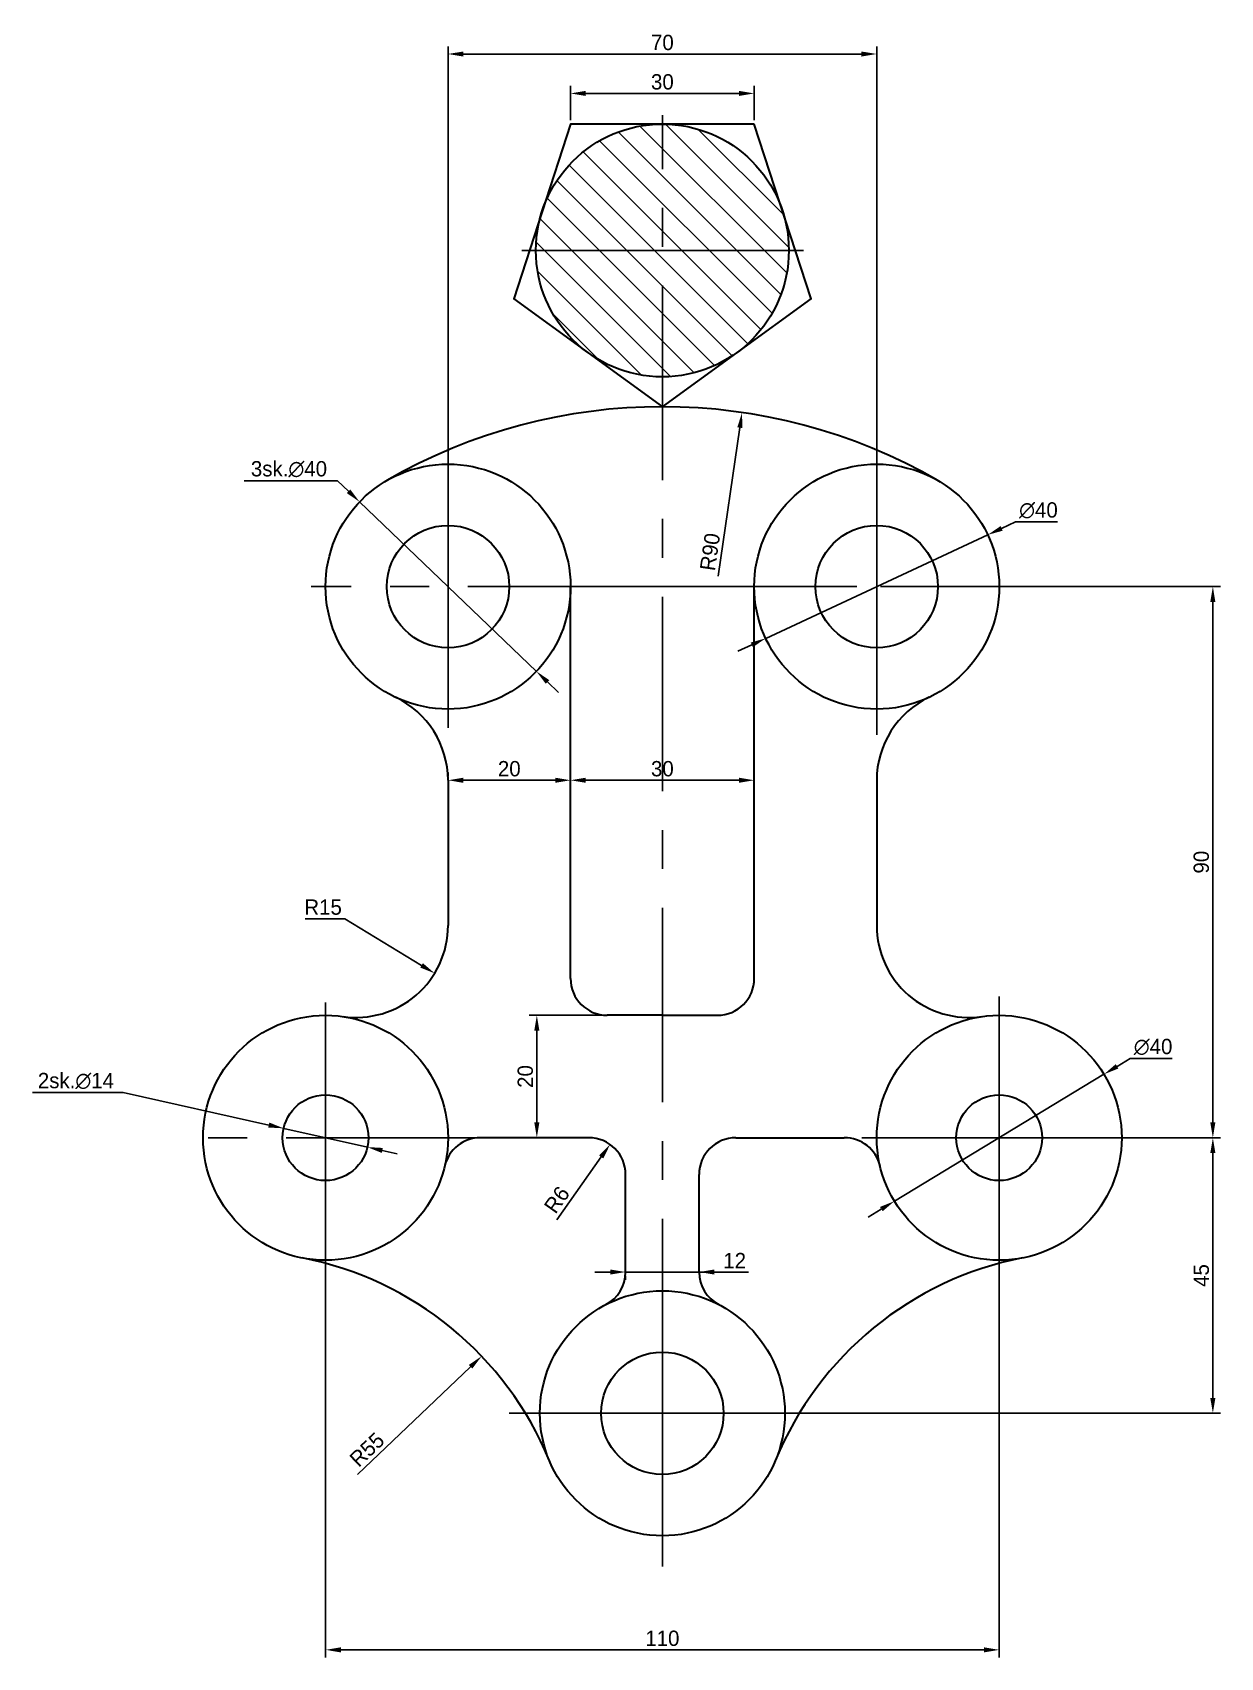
# Model space of a CAD drawing. Header units: millimetres. Extents: x -103 to 91, y -40 to 225.
import ezdxf

# ---------------------------------------------------------------- set-up
doc = ezdxf.new("R2010")
doc.units = ezdxf.units.MM
doc.linetypes.add('CENTER', pattern=[50.8, 31.75, -6.35, 6.35, -6.35])
doc.layers.add('Layer1', color=7, linetype='Continuous', lineweight=30)
for name, color, linetype in [('Layer2', 3, 'CENTER'), ('Layer3', 5, 'Continuous'), ('Layer4', 7, 'Continuous')]:
    doc.layers.add(name, color=color, linetype=linetype)
doc.dimstyles.new('ISO-25', dxfattribs={"dimtxt": 2.5, "dimasz": 2.5, "dimexe": 1.25, "dimexo": 0.625, "dimtad": 1, "dimtxsty": 'Standard', "dimcen": 2.5, "dimadec": 0, "dimazin": 0, "dimtfac": 1, "dimtmove": 0, "dimatfit": 3, "dimfxl": 0, "dimarcsym": 0})

# ---------------------------------------------------------------- blocks, each defined once
blk = doc.blocks.new('*D2')
at = {"layer": 'Defpoints', "color": 0}
for p in [(15, 215.54), (-15, 210.54), (15, 210.54)]:
    blk.add_point(p, dxfattribs=at)
at = {"layer": 'Layer3', "color": 0, "lineweight": -2}
for p, q in [((-15, 211.17), (-15, 216.79)), ((-12.5, 215.54), (12.5, 215.54)), ((15, 211.17), (15, 216.79))]:
    blk.add_line(p, q, dxfattribs=at)
at = {"layer": 'Layer3', "color": 0}
for points in [[(-12.5, 215.96), (-12.5, 215.13), (-15, 215.54)], [(12.5, 215.96), (12.5, 215.13), (15, 215.54)]]:
    blk.add_solid(points, dxfattribs=at)
at = {"layer": 'Layer3', "color": 0, "insert": (0, 217.42), "char_height": 2.5, "attachment_point": 5}
blk.add_mtext('30', dxfattribs=at)
blk = doc.blocks.new('*D6')
at = {"layer": 'Defpoints', "color": 0}
for p in [(35, 221.98), (-35, 135), (35, 135)]:
    blk.add_point(p, dxfattribs=at)
at = {"layer": 'Layer3', "color": 0, "lineweight": -2}
for p, q in [((-35, 135.62), (-35, 223.23)), ((35, 135.62), (35, 223.23)), ((-32.5, 221.98), (32.5, 221.98))]:
    blk.add_line(p, q, dxfattribs=at)
at = {"layer": 'Layer3', "color": 0}
for points in [[(-32.5, 222.39), (-32.5, 221.56), (-35, 221.98)], [(32.5, 222.39), (32.5, 221.56), (35, 221.98)]]:
    blk.add_solid(points, dxfattribs=at)
at = {"layer": 'Layer3', "color": 0, "insert": (0, 223.85), "char_height": 2.5, "attachment_point": 5}
blk.add_mtext('70', dxfattribs=at)
blk = doc.blocks.new('*D7')
at = {"layer": 'Defpoints', "color": 0}
for p in [(-35, 103.38), (-15, 103.38), (-15, 103.38)]:
    blk.add_point(p, dxfattribs=at)
at = {"layer": 'Layer3', "color": 0, "lineweight": -2}
for p, q in [((-35, 104), (-35, 104.63)), ((-15, 104), (-15, 104.63)), ((-32.5, 103.38), (-17.5, 103.38))]:
    blk.add_line(p, q, dxfattribs=at)
at = {"layer": 'Layer3', "color": 0}
for points in [[(-32.5, 103.79), (-32.5, 102.96), (-35, 103.38)], [(-17.5, 103.79), (-17.5, 102.96), (-15, 103.38)]]:
    blk.add_solid(points, dxfattribs=at)
at = {"layer": 'Layer3', "color": 0, "insert": (-25, 105.25), "char_height": 2.5, "attachment_point": 5}
blk.add_mtext('20', dxfattribs=at)
blk = doc.blocks.new('*D8')
at = {"layer": 'Defpoints', "color": 0}
for p in [(-15, 103.38), (15, 103.38), (15, 103.38)]:
    blk.add_point(p, dxfattribs=at)
at = {"layer": 'Layer3', "color": 0, "lineweight": -2}
for p, q in [((-15, 104), (-15, 104.63)), ((15, 104), (15, 104.63)), ((-12.5, 103.38), (12.5, 103.38))]:
    blk.add_line(p, q, dxfattribs=at)
at = {"layer": 'Layer3', "color": 0}
for points in [[(-12.5, 103.79), (-12.5, 102.96), (-15, 103.38)], [(12.5, 103.79), (12.5, 102.96), (15, 103.38)]]:
    blk.add_solid(points, dxfattribs=at)
at = {"layer": 'Layer3', "color": 0, "insert": (0, 105.25), "char_height": 2.5, "attachment_point": 5}
blk.add_mtext('30', dxfattribs=at)
blk = doc.blocks.new('*D9')
at = {"layer": 'Defpoints', "color": 0}
for p in [(13.01, 163.43), (0, 74.38)]:
    blk.add_point(p, dxfattribs=at)
at = {"layer": 'Layer3', "color": 0, "lineweight": -2}
blk.add_line((9.1, 136.69), (12.65, 160.96), dxfattribs=at)
at = {"layer": 'Layer3', "color": 0}
blk.add_solid([(12.24, 161.02), (13.06, 160.9), (13.01, 163.43)], dxfattribs=at)
at = {"layer": 'Layer3', "color": 0, "insert": (7.79, 140.67), "char_height": 2.5, "attachment_point": 5, "rotation": 81.6863}
blk.add_mtext('R90', dxfattribs=at)
blk = doc.blocks.new('*D11')
at = {"layer": 'Defpoints', "color": 0}
for p in [(-55, 45), (55, 45), (55, -38.63)]:
    blk.add_point(p, dxfattribs=at)
at = {"layer": 'Layer3', "color": 0, "lineweight": -2}
for p, q in [((-55, 44.38), (-55, -39.88)), ((55, 44.38), (55, -39.88)), ((-52.5, -38.63), (52.5, -38.63))]:
    blk.add_line(p, q, dxfattribs=at)
at = {"layer": 'Layer3', "color": 0}
for points in [[(-52.5, -38.22), (-52.5, -39.05), (-55, -38.63)], [(52.5, -38.22), (52.5, -39.05), (55, -38.63)]]:
    blk.add_solid(points, dxfattribs=at)
at = {"layer": 'Layer3', "color": 0, "insert": (0, -36.76), "char_height": 2.5, "attachment_point": 5}
blk.add_mtext('110', dxfattribs=at)
blk = doc.blocks.new('*D12')
at = {"layer": 'Defpoints', "color": 0}
for p in [(55, 45), (89.89, 45), (0, 0)]:
    blk.add_point(p, dxfattribs=at)
at = {"layer": 'Layer3', "color": 0, "lineweight": -2}
for p, q in [((55.63, 45), (91.14, 45)), ((89.89, 2.5), (89.89, 42.5)), ((0.62, 0), (91.14, 0))]:
    blk.add_line(p, q, dxfattribs=at)
at = {"layer": 'Layer3', "color": 0}
for points in [[(89.47, 42.5), (90.3, 42.5), (89.89, 45)], [(89.47, 2.5), (90.3, 2.5), (89.89, 0)]]:
    blk.add_solid(points, dxfattribs=at)
at = {"layer": 'Layer3', "color": 0, "insert": (88.01, 22.5), "char_height": 2.5, "attachment_point": 5, "rotation": 90}
blk.add_mtext('45', dxfattribs=at)
blk = doc.blocks.new('*D13')
at = {"layer": 'Defpoints', "color": 0}
for p in [(35, 135), (55, 45), (89.89, 45)]:
    blk.add_point(p, dxfattribs=at)
at = {"layer": 'Layer3', "color": 0, "lineweight": -2}
for p, q in [((35.62, 135), (91.14, 135)), ((89.89, 132.5), (89.89, 47.5)), ((55.63, 45), (91.14, 45))]:
    blk.add_line(p, q, dxfattribs=at)
at = {"layer": 'Layer3', "color": 0}
for points in [[(89.47, 132.5), (90.3, 132.5), (89.89, 135)], [(89.47, 47.5), (90.3, 47.5), (89.89, 45)]]:
    blk.add_solid(points, dxfattribs=at)
at = {"layer": 'Layer3', "color": 0, "insert": (88.01, 90), "char_height": 2.5, "attachment_point": 5, "rotation": 90}
blk.add_mtext('90', dxfattribs=at)
blk = doc.blocks.new('*D14')
at = {"layer": 'Defpoints', "color": 0}
for p in [(-8.53, 43.9), (-12, 39)]:
    blk.add_point(p, dxfattribs=at)
at = {"layer": 'Layer3', "color": 0, "lineweight": -2}
blk.add_line((-17.25, 31.58), (-9.98, 41.86), dxfattribs=at)
at = {"layer": 'Layer3', "color": 0}
blk.add_solid([(-10.32, 42.1), (-9.64, 41.62), (-8.53, 43.9)], dxfattribs=at)
at = {"layer": 'Layer3', "color": 0, "insert": (-17.22, 34.87), "char_height": 2.5, "attachment_point": 5, "rotation": 54.6939}
blk.add_mtext('R6', dxfattribs=at)
blk = doc.blocks.new('*D15')
at = {"layer": 'Defpoints', "color": 0}
for p in [(-6, 23.07), (6, 23.07), (6, 23.07)]:
    blk.add_point(p, dxfattribs=at)
at = {"layer": 'Layer3', "color": 0, "lineweight": -2}
for p, q in [((6, 23.69), (6, 24.32)), ((-8.5, 23.07), (-11, 23.07)), ((-6, 23.07), (-3.5, 23.07)), ((-6, 22.44), (-6, 21.82)), ((-3.5, 23.07), (3.5, 23.07)), ((6, 23.07), (3.5, 23.07)), ((14.09, 23.07), (6, 23.07)), ((8.5, 23.07), (11, 23.07))]:
    blk.add_line(p, q, dxfattribs=at)
at = {"layer": 'Layer3', "color": 0}
for points in [[(-8.5, 23.48), (-8.5, 22.65), (-6, 23.07)], [(8.5, 23.48), (8.5, 22.65), (6, 23.07)]]:
    blk.add_solid(points, dxfattribs=at)
at = {"layer": 'Layer3', "color": 0, "insert": (11.8, 24.94), "char_height": 2.5, "attachment_point": 5}
blk.add_mtext('12', dxfattribs=at)
blk = doc.blocks.new('*D16')
at = {"layer": 'Defpoints', "color": 0}
for p in [(-9, 65), (-20.5, 45), (-12, 45)]:
    blk.add_point(p, dxfattribs=at)
at = {"layer": 'Layer3', "color": 0, "lineweight": -2}
for p, q in [((-9.62, 65), (-21.75, 65)), ((-20.5, 62.5), (-20.5, 47.5)), ((-12.62, 45), (-21.75, 45))]:
    blk.add_line(p, q, dxfattribs=at)
at = {"layer": 'Layer3', "color": 0}
for points in [[(-20.91, 62.5), (-20.08, 62.5), (-20.5, 65)], [(-20.91, 47.5), (-20.08, 47.5), (-20.5, 45)]]:
    blk.add_solid(points, dxfattribs=at)
at = {"layer": 'Layer3', "color": 0, "insert": (-22.37, 55), "char_height": 2.5, "attachment_point": 5, "rotation": 90}
blk.add_mtext('20', dxfattribs=at)
blk = doc.blocks.new('*D17')
at = {"layer": 'Defpoints', "color": 0}
for p in [(-29.51, 9.32), (-69.32, -28.62)]:
    blk.add_point(p, dxfattribs=at)
at = {"layer": 'Layer3', "color": 0, "lineweight": -2}
blk.add_line((-49.8, -10.02), (-31.32, 7.6), dxfattribs=at)
at = {"layer": 'Layer3', "color": 0}
blk.add_solid([(-31.6, 7.9), (-31.03, 7.3), (-29.51, 9.32)], dxfattribs=at)
at = {"layer": 'Layer3', "color": 0, "insert": (-48.23, -5.93), "char_height": 2.5, "attachment_point": 5, "rotation": 43.6172}
blk.add_mtext('R55', dxfattribs=at)
blk = doc.blocks.new('*D18')
at = {"layer": 'Defpoints', "color": 0}
for p in [(-61.83, 46.53), (-48.17, 43.47)]:
    blk.add_point(p, dxfattribs=at)
at = {"layer": 'Layer3', "color": 0, "lineweight": -2}
for p, q in [((-102.85, 52.39), (-88.06, 52.39)), ((-88.06, 52.39), (-64.27, 47.07)), ((-48.17, 43.47), (-61.83, 46.53)), ((-45.73, 42.93), (-43.29, 42.38))]:
    blk.add_line(p, q, dxfattribs=at)
at = {"layer": 'Layer3', "color": 0}
for points in [[(-64.18, 47.48), (-64.36, 46.67), (-61.83, 46.53)], [(-45.64, 43.33), (-45.82, 42.52), (-48.17, 43.47)]]:
    blk.add_solid(points, dxfattribs=at)
at = {"layer": 'Layer3', "color": 0, "insert": (-95.76, 54.26), "char_height": 2.5, "attachment_point": 5}
blk.add_mtext('2sk.∅14', dxfattribs=at)
blk = doc.blocks.new('*D19')
at = {"layer": 'Defpoints', "color": 0}
for p in [(-49.44, 148.84), (-20.56, 121.16)]:
    blk.add_point(p, dxfattribs=at)
at = {"layer": 'Layer3', "color": 0, "lineweight": -2}
for p, q in [((-68.26, 152.3), (-53.05, 152.3)), ((-53.05, 152.3), (-51.25, 150.57)), ((-20.56, 121.16), (-49.44, 148.84)), ((-18.75, 119.43), (-16.95, 117.7))]:
    blk.add_line(p, q, dxfattribs=at)
at = {"layer": 'Layer3', "color": 0}
for points in [[(-50.96, 150.87), (-51.53, 150.27), (-49.44, 148.84)], [(-18.47, 119.73), (-19.04, 119.13), (-20.56, 121.16)]]:
    blk.add_solid(points, dxfattribs=at)
at = {"layer": 'Layer3', "color": 0, "insert": (-60.97, 154.17), "char_height": 2.5, "attachment_point": 5}
blk.add_mtext('3sk.∅40', dxfattribs=at)
blk = doc.blocks.new('*D20')
at = {"layer": 'Defpoints', "color": 0}
for p in [(53.13, 143.45), (16.87, 126.55)]:
    blk.add_point(p, dxfattribs=at)
at = {"layer": 'Layer3', "color": 0, "lineweight": -2}
for p, q in [((16.87, 126.55), (53.13, 143.45)), ((57.66, 145.56), (55.39, 144.5)), ((64.53, 145.56), (57.66, 145.56)), ((14.61, 125.5), (12.34, 124.44))]:
    blk.add_line(p, q, dxfattribs=at)
at = {"layer": 'Layer3', "color": 0}
for points in [[(55.22, 144.88), (55.57, 144.13), (53.13, 143.45)], [(14.43, 125.87), (14.78, 125.12), (16.87, 126.55)]]:
    blk.add_solid(points, dxfattribs=at)
at = {"layer": 'Layer3', "color": 0, "insert": (61.41, 147.44), "char_height": 2.5, "attachment_point": 5}
blk.add_mtext('∅40', dxfattribs=at)
blk = doc.blocks.new('*D21')
at = {"layer": 'Defpoints', "color": 0}
for p in [(72.11, 55.36), (37.89, 34.64)]:
    blk.add_point(p, dxfattribs=at)
at = {"layer": 'Layer3', "color": 0, "lineweight": -2}
for p, q in [((76.38, 57.95), (74.25, 56.65)), ((83.26, 57.95), (76.38, 57.95)), ((37.89, 34.64), (72.11, 55.36)), ((35.75, 33.35), (33.62, 32.05))]:
    blk.add_line(p, q, dxfattribs=at)
at = {"layer": 'Layer3', "color": 0}
for points in [[(74.03, 57.01), (74.46, 56.3), (72.11, 55.36)], [(35.54, 33.7), (35.97, 32.99), (37.89, 34.64)]]:
    blk.add_solid(points, dxfattribs=at)
at = {"layer": 'Layer3', "color": 0, "insert": (80.13, 59.82), "char_height": 2.5, "attachment_point": 5}
blk.add_mtext('∅40', dxfattribs=at)
blk = doc.blocks.new('*D28')
at = {"layer": 'Defpoints', "color": 0}
for p in [(-50, 79.64), (-37.18, 71.85)]:
    blk.add_point(p, dxfattribs=at)
at = {"layer": 'Layer3', "color": 0, "lineweight": -2}
for p, q in [((-58.32, 80.77), (-51.86, 80.77)), ((-51.86, 80.77), (-39.32, 73.15))]:
    blk.add_line(p, q, dxfattribs=at)
at = {"layer": 'Layer3', "color": 0}
blk.add_solid([(-39.1, 73.5), (-39.54, 72.79), (-37.18, 71.85)], dxfattribs=at)
at = {"layer": 'Layer3', "color": 0, "insert": (-55.4, 82.65), "char_height": 2.5, "attachment_point": 5}
blk.add_mtext('R15', dxfattribs=at)

msp = doc.modelspace()

# ---------------------------------------------------------------- hatches: boundary and pattern name
at = {"layer": 'Layer4'}
h = msp.add_hatch(dxfattribs=at)
h.set_pattern_fill('ANSI31', color=256, angle=90, style=0)
edge = h.paths.add_edge_path()
edge.add_arc((0, 189.898), 20.646, 0, 360)

# ---------------------------------------------------------------- linework, layer by layer
at = {"layer": 'Layer1'}
for p, q in [((-15, 71), (-15, 135)), ((15, 71), (15, 135)), ((-35, 103.377), (-35, 79.641)), ((35, 103.377), (35, 79.641)), ((0, 65), (-9, 65)), ((0, 65), (9, 65)), ((-12, 45), (-29.702, 45)), ((12, 45), (29.702, 45)), ((-6, 23.065), (-6, 39)), ((6, 23.065), (6, 39))]:
    msp.add_line(p, q, dxfattribs=at)
msp.add_lwpolyline([(15, 210.543), (-15, 210.543), (-24.271, 182.012), (0, 164.378), (24.271, 182.012)], close=True, dxfattribs=at)
for centre, radius in [((0, 189.898), 20.646), ((-35, 135), 20), ((35, 135), 20), ((-35, 135), 10), ((35, 135), 10), ((-55, 45), 20), ((55, 45), 20), ((-55, 45), 7), ((55, 45), 7), ((0, 0), 20), ((0, 0), 10)]:
    msp.add_circle(centre, radius, dxfattribs=at)
for centre, radius, start, end in [((0, 74.378), 90, 60, 120), ((-50, 103.377), 15, 0, 64.62307), ((50, 103.377), 15, 115.37693, 180), ((-50, 79.641), 15, 261.78679, 0), ((50, 79.641), 15, 180, 278.21321), ((-9, 71), 6, 180, 270), ((9, 71), 6, 270, 0), ((-29.702, 39), 6, 90, 166.65764), ((-12, 39), 6, 0, 90), ((12, 39), 6, 90, 180), ((29.702, 39), 6, 13.34236, 90), ((-69.325, -28.619), 55, 22.43223, 78.98896), ((69.325, -28.619), 55, 101.01104, 157.56777), ((-12, 23.065), 6, 297.48643, 0), ((12, 23.065), 6, 180, 242.51357)]:
    msp.add_arc(centre, radius, start, end, dxfattribs=at)
at = {"layer": 'Layer2'}
for p, q in [((0, 0), (0, 211.976)), ((0, 189.898), (-22.935, 189.898)), ((0, 189.898), (23.055, 189.898)), ((-35, 135), (-35, 160.94)), ((35, 157.294), (35, 161.84)), ((35, 135), (35, 157.294)), ((0, 135), (-57.371, 135)), ((-35, 135), (-35, 111.93)), ((0, 135), (57.582, 135)), ((35, 135), (35, 110.806)), ((-55, 45), (-55, 67.101)), ((55, 45), (55, 68.085)), ((-29.702, 45), (-78.318, 45)), ((-55, 45), (-55, 21.542)), ((32.575, 45), (76.904, 45)), ((55, 45), (55, 19.854)), ((0, 0), (-25, 0)), ((0, 0), (0, -25)), ((0, 0), (25, 0))]:
    msp.add_line(p, q, dxfattribs=at)

# ---------------------------------------------------------------- dimensions: what is measured, and where the dimension line sits
at = {"layer": 'Layer3'}
for base, p1, p2, picture, middle in [((35, 221.976), (-35, 135), (35, 135), '*D6', (0, 223.851)), ((15, 215.543), (-15, 210.543), (15, 210.543), '*D2', (0, 217.418)), ((-15, 103.377), (-35, 103.377), (-15, 103.377), '*D7', (-25, 105.252)), ((15, 103.377), (-15, 103.377), (15, 103.377), '*D8', (0, 105.252)), ((55, -38.632), (-55, 45), (55, 45), '*D11', (0, -36.757))]:
    dim = msp.add_linear_dim(base=base, p1=p1, p2=p2, dimstyle='ISO-25', dxfattribs=at)
    dim.commit()
    dim.dimension.update_dxf_attribs({"geometry": picture, "text_midpoint": middle})
for center, mpoint, picture, middle in [((0, 74.378), (13.013, 163.432), '*D9', (9.647, 140.397)), ((-69.325, -28.619), (-29.507, 9.322), '*D17', (-46.936, -7.286))]:
    dim = msp.add_radius_dim(center=center, mpoint=mpoint, dimstyle='ISO-25', dxfattribs=at)
    dim.commit()
    dim.dimension.update_dxf_attribs({"geometry": picture, "text_midpoint": middle, "dimtype": 164})
dim = msp.add_diameter_dim_2p(p1=(-20.56, 121.162), p2=(-49.44, 148.838), text='3sk.<>', dimstyle='ISO-25', override={"dimtad": 1, "dimtih": 0, "dimtoh": 1, "dimzin": 8, "dimcen": 2.5, "dimsd1": 0, "dimsd2": 0, "dimtmove": 0}, dxfattribs=at)
dim.commit()
dim.dimension.update_dxf_attribs({"geometry": '*D19', "text_midpoint": (-60.967, 154.172)})
for p1, p2, picture, middle in [((16.872, 126.551), (53.128, 143.449), '*D20', (61.41, 147.436)), ((37.892, 34.64), (72.108, 55.36), '*D21', (80.135, 59.825))]:
    dim = msp.add_diameter_dim_2p(p1=p1, p2=p2, dimstyle='ISO-25', override={"dimtad": 1, "dimtih": 0, "dimtoh": 1}, dxfattribs=at)
    dim.commit()
    dim.dimension.update_dxf_attribs({"geometry": picture, "text_midpoint": middle})
for base, p1, p2, picture, middle in [((89.886, 45), (35, 135), (55, 45), '*D13', (88.011, 90)), ((-20.498, 45), (-9, 65), (-12, 45), '*D16', (-22.373, 55)), ((89.886, 45), (0, 0), (55, 45), '*D12', (88.011, 22.5))]:
    dim = msp.add_linear_dim(base=base, p1=p1, p2=p2, angle=90, dimstyle='ISO-25', dxfattribs=at)
    dim.commit()
    dim.dimension.update_dxf_attribs({"geometry": picture, "text_midpoint": middle})
for center, mpoint, override, picture, middle in [((-50, 79.641), (-37.184, 71.848), {"dimtoh": 1}, '*D28', (-55.403, 80.773)), ((-12, 39), (-8.532, 43.896), {"dimtmove": 1}, '*D14', (-15.689, 33.791))]:
    dim = msp.add_radius_dim(center=center, mpoint=mpoint, dimstyle='ISO-25', override=override, dxfattribs=at)
    dim.commit()
    dim.dimension.update_dxf_attribs({"geometry": picture, "text_midpoint": middle, "dimtype": 164})
dim = msp.add_diameter_dim_2p(p1=(-48.169, 43.473), p2=(-61.831, 46.527), text='2sk.<>', dimstyle='ISO-25', override={"dimtad": 1, "dimtih": 0, "dimtoh": 1}, dxfattribs=at)
dim.commit()
dim.dimension.update_dxf_attribs({"geometry": '*D18', "text_midpoint": (-88.057, 52.389), "dimtype": 163})
dim = msp.add_linear_dim(base=(6, 23.065), p1=(-6, 23.065), p2=(6, 23.065), dimstyle='ISO-25', override={"dimtmove": 1}, dxfattribs=at)
dim.commit()
dim.dimension.update_dxf_attribs({"geometry": '*D15', "text_midpoint": (11.8, 23.364), "dimtype": 160})

doc.saveas('drawing.dxf')
